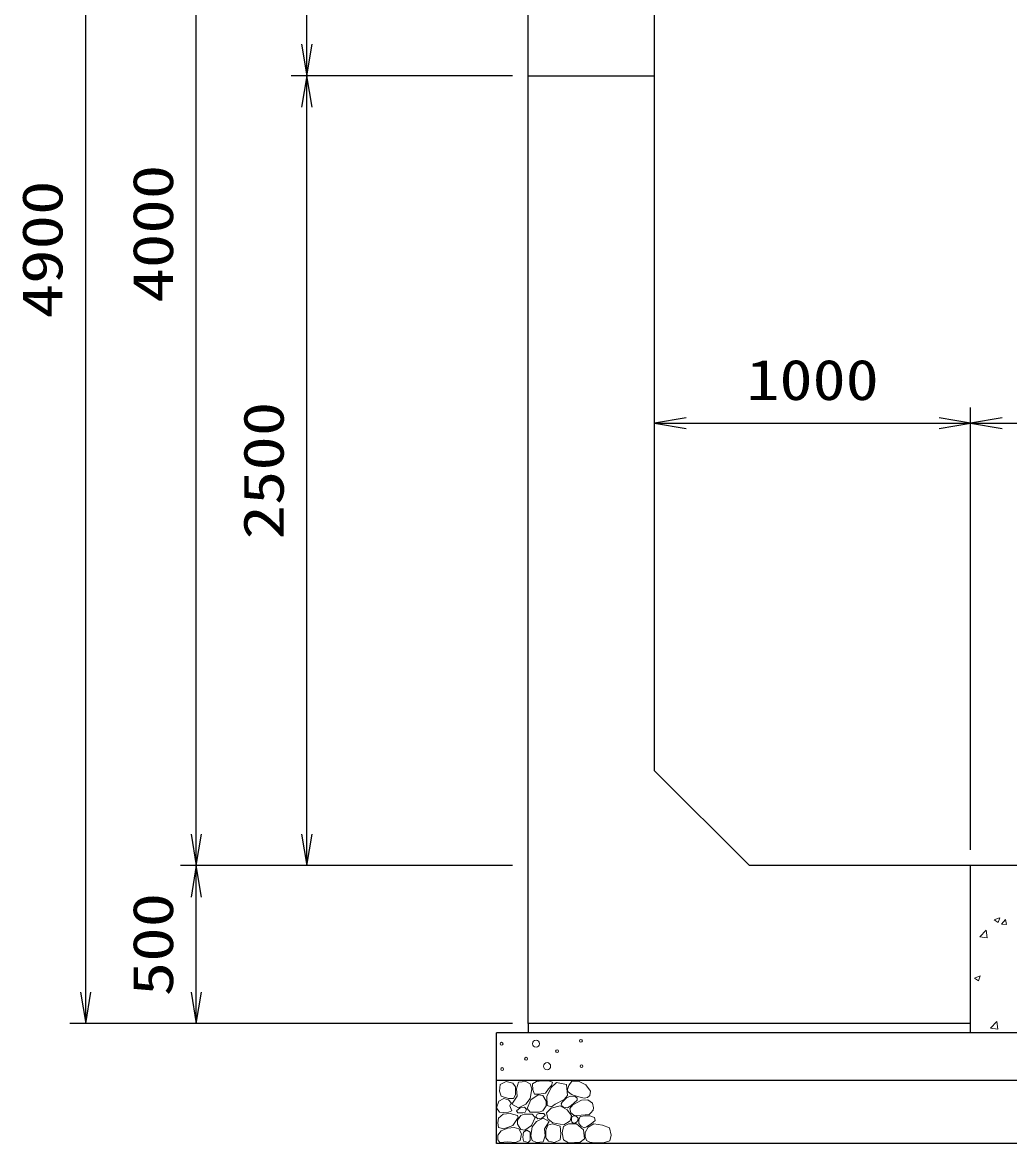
# Model space of a CAD drawing. Units: millimetres at full size. Extents: x 0 to 42050, y 0 to 29700.
# Drawn here: x 23775 to 26898, y 14420 to 17969 of the extents above; entities that cross this region are included whole.
import ezdxf
from ezdxf.enums import TextEntityAlignment as Align

# ---------------------------------------------------------------- set-up
doc = ezdxf.new("R2010")
doc.units = ezdxf.units.MM
for name, color, linetype, lineweight in [('D-DCR-HCHn', 4, 'Continuous', 9), ('D-STR-DIM', 7, 'Continuous', 25), ('D-STR-STRn', 1, 'Continuous', 25)]:
    doc.layers.add(name, color=color, linetype=linetype, lineweight=lineweight)
doc.styles.add('ＭＳ ゴシック', font='')
doc.styles.get('ＭＳ ゴシック').set_extended_font_data('MS Gothic')

# ---------------------------------------------------------------- blocks, each defined once
blk = doc.blocks.new('open_arrow')
at = {"color": 0, "linetype": 'Continuous', "lineweight": -2}
blk.add_lwpolyline([(7.5, 1.25), (0, 0), (7.5, -1.25)], dxfattribs=at)

msp = doc.modelspace()

# ---------------------------------------------------------------- linework, layer by layer
at = {"layer": 'D-DCR-HCHn'}
for p, q in [((26849.101, 15127.95), (26866.886, 15134.777)), ((26849.127, 15127.913), (26861.762, 15119.391)), ((26861.776, 15119.394), (26866.926, 15134.743)), ((26872.965, 15114.941), (26885.21, 15129.534)), ((26888.26, 15113.525), (26885.324, 15129.446)), ((26804.537, 15074.748), (26824.32, 15095.367)), ((26827.132, 15071.21), (26824.326, 15095.333)), ((26872.969, 15114.926), (26888.151, 15113.598)), ((26804.565, 15074.692), (26827.155, 15071.188)), ((26787.299, 14943.761), (26805.084, 14950.588)), ((26787.325, 14943.725), (26799.96, 14935.203)), ((26799.974, 14935.206), (26805.124, 14950.555)), ((26838.212, 14785.28), (26857.995, 14805.899)), ((26860.807, 14781.742), (26858.001, 14805.865)), ((26838.239, 14785.224), (26860.829, 14781.721))]:
    msp.add_line(p, q, dxfattribs=at)
for points in [[(25326.198, 14611.594), (25305.395, 14616.217), (25286.904, 14606.971), (25284.592, 14586.168), (25289.215, 14569.988), (25312.33, 14563.053), (25328.51, 14563.053), (25335.444, 14574.611), (25335.444, 14600.037)], [(25344.69, 14613.906), (25337.756, 14593.102), (25340.067, 14569.988), (25323.887, 14544.562), (25344.69, 14533.005), (25367.805, 14544.562), (25381.673, 14563.053), (25386.296, 14593.102), (25381.673, 14609.283), (25367.805, 14616.217)], [(25448.447, 14536.214), (25435.689, 14540.569), (25434.425, 14568.678), (25447.512, 14597.359), (25464.448, 14613.536), (25496.403, 14607.032), (25499.133, 14571.913), (25488.816, 14559.876), (25460.739, 14544.301)], [(25507.012, 14579.601), (25500.964, 14585.086), (25499.897, 14590.792), (25503.414, 14603.305), (25513.71, 14617.61), (25536.004, 14616.105), (25557.571, 14605.811), (25572.195, 14585.597), (25570.021, 14572.456), (25563.02, 14565.716), (25551.769, 14563.215), (25535.511, 14567.483), (25514.289, 14574.481)], [(25282.281, 14553.808), (25275.346, 14533.005), (25284.592, 14519.136), (25307.707, 14516.824), (25323.488, 14523.599), (25316.952, 14539.939), (25321.575, 14549.185), (25312.33, 14558.431), (25298.461, 14563.053)], [(25383.985, 14558.431), (25372.427, 14530.693), (25381.673, 14519.136), (25409.411, 14519.136), (25420.968, 14523.759), (25432.525, 14539.939), (25432.525, 14553.808), (25420.968, 14572.299), (25407.099, 14574.611)], [(25479.798, 14545.711), (25481.454, 14539.566), (25487.011, 14535.193), (25499.19, 14533.302), (25510.305, 14539.802), (25520.592, 14549.138), (25529.858, 14557.333), (25529.635, 14563.462), (25523.736, 14568.875), (25509.203, 14570.356), (25496.47, 14564.383), (25487.011, 14555.165), (25482.281, 14550.556)], [(25568.372, 14511.832), (25573.688, 14516.874), (25580.476, 14525.68), (25582.145, 14533.275), (25578.144, 14547.685), (25564.088, 14558.67), (25543.907, 14557.89), (25516.698, 14543.001), (25507.086, 14530.757), (25510.152, 14516.784), (25519.778, 14510.04), (25528.599, 14509.145), (25542.363, 14509.524), (25555.808, 14511.002)], [(25326.155, 14477.009), (25343.277, 14502.692), (25341.137, 14509.112), (25317.594, 14515.533), (25296.192, 14513.393), (25281.21, 14500.551), (25279.07, 14485.57), (25281.21, 14470.588), (25298.332, 14466.308)], [(25349.313, 14533.005), (25337.756, 14523.759), (25342.379, 14516.824), (25358.559, 14516.824), (25365.493, 14519.136), (25370.116, 14528.382), (25363.182, 14535.316)], [(25418.185, 14500.551), (25428.886, 14509.112), (25424.606, 14515.533), (25409.624, 14515.533), (25403.204, 14513.393), (25398.923, 14504.832), (25405.344, 14498.411)], [(25488.203, 14479.532), (25452.829, 14486.129), (25437.782, 14498.266), (25433.03, 14517.263), (25447.713, 14531.629), (25476.323, 14539.69), (25497.97, 14526.761), (25511.961, 14509.347), (25508.002, 14491.67)], [(25386.082, 14477.009), (25396.783, 14502.692), (25388.222, 14513.393), (25362.539, 14513.393), (25351.838, 14509.112), (25341.137, 14494.131), (25341.137, 14481.289), (25351.838, 14464.167), (25364.679, 14462.027)], [(25422.466, 14425.643), (25428.886, 14444.905), (25426.746, 14466.308), (25441.728, 14489.85), (25422.466, 14500.551), (25401.063, 14489.85), (25388.222, 14472.728), (25383.941, 14444.905), (25388.222, 14429.924), (25401.063, 14423.503)], [(25439.588, 14427.783), (25458.85, 14423.503), (25475.972, 14432.064), (25478.112, 14451.326), (25475.968, 14474.878), (25452.429, 14482.327), (25437.447, 14478.603), (25431.027, 14462.027), (25431.027, 14438.484)], [(25487.352, 14473.637), (25502.306, 14482.556), (25528.44, 14482.292), (25549.93, 14463.525), (25553.643, 14434.899), (25539.853, 14424.245), (25503.098, 14421.871), (25486.731, 14431.633), (25482.172, 14454.06)], [(25524.971, 14485.265), (25529.183, 14488.446), (25532.686, 14493.505), (25532.81, 14500.431), (25528.414, 14506.067), (25520.769, 14507.977), (25514.356, 14506.179), (25512.704, 14500.442), (25511.896, 14494.835), (25512.881, 14487.456), (25518.975, 14484.127)], [(25552.597, 14470.331), (25542.895, 14475.079), (25535.89, 14483.822), (25535.719, 14495.084), (25539.942, 14505.627), (25555.189, 14507.625), (25570.054, 14508.018), (25584.481, 14502.512), (25586.849, 14493.273), (25574.54, 14482.195), (25559.555, 14473.15)], [(25584.972, 14422.493), (25569.837, 14424.274), (25559.866, 14429.787), (25555.835, 14442.722), (25555.945, 14454.963), (25565.172, 14471.678), (25583.242, 14482.822), (25610.731, 14478.403), (25632.453, 14470.334), (25637.643, 14446.125), (25633.03, 14428.257), (25611.884, 14422.877)], [(25334.716, 14423.503), (25349.698, 14429.924), (25353.978, 14451.326), (25345.417, 14466.308), (25330.435, 14470.588), (25311.173, 14468.448), (25289.771, 14459.887), (25279.07, 14447.045), (25279.07, 14432.064), (25285.49, 14423.503), (25311.173, 14425.643)], [(25381.801, 14429.924), (25381.801, 14455.606), (25371.1, 14462.027), (25360.399, 14455.606), (25358.259, 14440.625), (25360.399, 14427.783), (25375.381, 14423.503)]]:
    msp.add_lwpolyline(points, close=True, dxfattribs=at)
msp.add_lwpolyline([(25418.432, 14618.547), (25401.093, 14616.446), (25389.258, 14608.701), (25389.626, 14589.819), (25395.514, 14576.087), (25410.025, 14576.185), (25430.107, 14579.153), (25439.799, 14593.689), (25449.082, 14603.492), (25451.884, 14614.345), (25439.099, 14618.547), (25418.082, 14618.547)], dxfattribs=at)
for centre, radius in [((25291.091, 14736.145), 4.5), ((25400.004, 14736.145), 11.25), ((25542.197, 14745.221), 4.5), ((25368.437, 14688.641), 4.5), ((25466.563, 14712.459), 4.5), ((25292.803, 14655.879), 4.5), ((25434.996, 14664.955), 11.25), ((25543.909, 14664.955), 4.5)]:
    msp.add_circle(centre, radius, dxfattribs=at)
at = {"layer": 'D-STR-DIM'}
for p, q in [((23975, 14800), (23975, 19700)), ((24325, 15300), (24325, 19300)), ((24675, 17800), (24675, 19300)), ((25325, 17800), (24625, 17800)), ((25325, 17800), (24625, 17800)), ((24675, 15300), (24675, 17800)), ((26775, 15350), (26775, 16750)), ((26775, 15350), (26775, 16750)), ((25775, 16700), (26775, 16700)), ((26775, 16700), (30275, 16700)), ((25325, 15300), (24275, 15300)), ((25325, 15300), (24275, 15300)), ((24325, 14800), (24325, 15300)), ((25325, 15300), (24625, 15300)), ((25325, 14800), (23925, 14800)), ((25325, 14800), (24275, 14800))]:
    msp.add_line(p, q, dxfattribs=at)
at = {"layer": 'D-STR-STRn'}
for p, q in [((25375, 14800), (25375, 19700)), ((25775, 15600), (25775, 19000)), ((25375, 17800), (25775, 17800)), ((26075, 15300), (25775, 15600)), ((30975, 15300), (26075, 15300)), ((26775, 14770), (26775, 15300)), ((26775, 14800), (25375, 14800)), ((25375, 14800), (25375, 14770)), ((31775, 14770), (25275, 14770)), ((25275, 14420), (25275, 14770)), ((31775, 14620), (25275, 14620)), ((31775, 14420), (25275, 14420))]:
    msp.add_line(p, q, dxfattribs=at)

# ---------------------------------------------------------------- block references
at = {"layer": 'D-STR-DIM', "xscale": 13.3, "yscale": 13.3}
for p, rotation in [((24675, 17800), 90), ((24675, 17800), 270), ((26775, 16700), 180), ((24325, 15300), 90), ((24675, 15300), 90), ((24325, 15300), 270), ((23975, 14800), 90), ((24325, 14800), 90)]:
    msp.add_blockref('open_arrow', p, dxfattribs=dict(at, rotation=rotation))
for p in [(25775, 16700), (26775, 16700)]:
    msp.add_blockref('open_arrow', p, dxfattribs=at)

# ---------------------------------------------------------------- texts
at = {"layer": 'D-STR-DIM', "style": 'ＭＳ ゴシック', "width": 1.25}
for s, p in [('4000', (24187.5, 17300)), ('4900', (23837.5, 17250)), ('2500', (24537.5, 16550)), ('500', (24187.5, 15050))]:
    msp.add_text(s, height=128.3, rotation=90, dxfattribs=at).set_placement(p, align=Align.MIDDLE_CENTER)
at = {"layer": 'D-STR-DIM', "style": 'ＭＳ ゴシック', "width": 1.2}
msp.add_text('1000', height=128.3, dxfattribs=at).set_placement((26275, 16837.5), align=Align.MIDDLE_CENTER)

doc.saveas('drawing.dxf')
